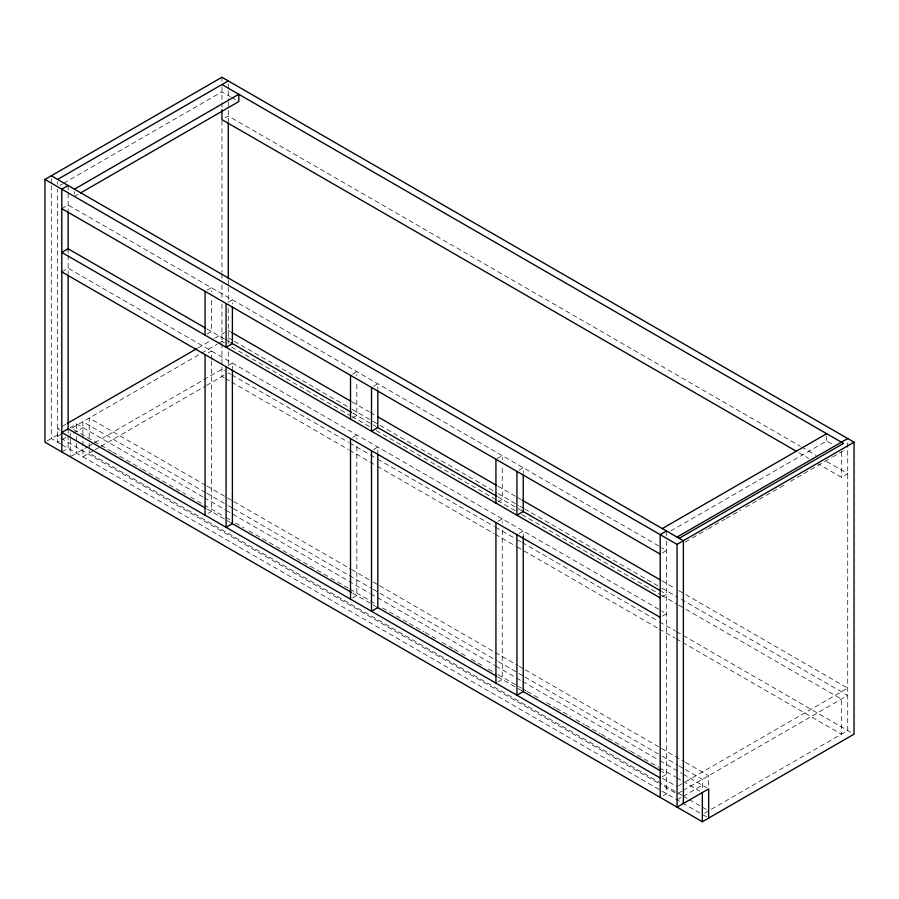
<?xml version="1.0" encoding="UTF-8"?>
<svg xmlns="http://www.w3.org/2000/svg" width="899" height="899" viewBox="0 0 899 899"><rect width="100%" height="100%" fill="white"/><g stroke="black" fill="none" stroke-linecap="round" stroke-linejoin="round"><path stroke-width="0.67" stroke-dasharray="4.5 3.37" d="M60.008 185.34L62.424 183.947M63.638 183.25L221.941 91.855L230.369 96.721M74.448 196.465L78.078 194.375M61.806 208.635L68.133 204.983L660.439 546.952M225.098 117.814L228.267 115.993L800.357 446.286M61.806 271.891L68.133 268.239L660.439 610.219M207.197 290.141L211.411 287.702L211.411 291.815M228.177 302.255L232.392 299.828L232.392 303.929M207.197 333.934L211.411 331.495L211.411 297.288M66.065 424.126L57.592 429.014L61.233 431.115M198.005 347.947L213.737 338.867M214.951 338.17L224.626 332.574M47.063 440.982L60.907 432.992M202.972 496.945L76.55 423.957L70.234 427.609L111.566 451.467M61.222 434.217L57.592 436.318L661.271 784.838M72.122 427.924L200.421 353.846M201.634 353.15L217.367 344.07M218.581 343.373L227.211 338.384M208.242 352.79L211.411 350.958L211.411 359.342M66.02 437.341L57.592 442.207L57.592 189.217M73.246 433.161L82.877 427.609M61.806 451.939L68.133 448.286L68.133 435.712M71.291 456.198L87.461 446.859M88.675 446.151L93.518 443.364M94.732 442.656L221.941 369.219L225.098 371.04M228.177 365.511L232.392 363.084L232.392 368.669M93.777 450.5L82.877 456.804L82.877 435.948M94.991 449.803L99.834 447.005M101.048 446.309L205.242 386.154M206.455 385.457L227.054 373.568M352.622 374.096L356.836 371.669L356.836 375.771M373.602 386.222L377.816 383.783L377.816 389.256M352.622 417.889L356.836 415.462L356.836 381.243M208.242 513.363L211.411 511.542L211.411 360.735M352.622 437.363L356.836 434.925L356.836 439.117M373.602 449.478L377.816 447.039L377.816 452.624M496.99 458.67L502.26 455.624L502.26 459.737M519.038 470.177L523.24 467.75L523.24 473.222M498.046 501.856L502.26 499.428L502.26 465.21M352.622 597.936L356.836 595.509L356.836 444.702M498.046 521.319L502.26 518.892L502.26 523.072M519.038 533.433L523.24 531.006L523.24 536.591M670.766 530.983L826.653 440.982L833.879 445.151M662.316 552.896L666.519 550.469L661.664 547.66M685.207 542.108L691.252 538.625M692.455 537.928L706.962 529.556M708.165 528.859L725.088 519.083M726.291 518.386L740.798 510.014M745.631 507.227L785.512 484.201M790.345 481.414L831.429 457.692M832.643 456.995L843.509 450.714M817.112 463.255L841.408 477.279L847.735 473.638L825.866 461.007M498.046 681.903L502.26 679.464L502.26 528.657M662.316 596.689L666.519 594.261L661.664 591.452M662.316 616.152L666.519 613.725L661.664 610.915M662.316 776.736L666.519 774.297L661.664 771.488M678.273 785.962L684.319 782.467M685.532 781.77L847.735 688.128L676.464 589.25M663.361 795.593L666.519 793.772L666.519 537.95M681.903 791.165L677.059 793.963L662.484 785.546M683.116 790.468L847.735 695.421L678.891 597.947M677.059 799.852L681.88 797.065M683.083 796.368L702.344 785.254M704.456 813.235L847.735 730.505L847.735 438.555M231.571 97.418L236.392 100.194M801.571 446.983L816.146 455.4M798.896 452.736L808.617 458.355M228.256 330.484L230.695 331.877M352.161 402.01L369.163 411.821M370.377 412.529L376.445 416.035M497.911 486.157L516.127 496.675M517.352 497.383L520.993 499.484M661.889 580.833L675.25 588.542M228.267 337.777L233.122 340.586M234.336 341.283L350.936 408.607M352.161 409.303L371.59 420.53M372.804 421.226L378.872 424.733M380.097 425.441L496.697 492.753M497.911 493.461L518.566 505.384M519.779 506.081L523.42 508.182M524.634 508.89L660.675 587.429M661.889 588.126L677.677 597.251M206.781 328.832L230.065 342.272M352.734 413.091L375.838 426.441M497.462 496.653L521.791 510.699M221.941 341.429L224.368 342.834M231.661 347.036L350.689 415.765M351.902 416.462L370.13 426.98M376.198 430.486L496.45 499.911M497.664 500.619L515.88 511.138M521.959 514.644L660.428 594.587M661.642 595.284L677.43 604.398M678.644 605.106L684.723 608.612M685.937 609.308L841.408 699.074L841.408 734.157L683.51 642.999M228.256 372.86L230.695 374.265M231.908 374.973L348.509 442.286M349.722 442.993L369.163 454.209M370.377 454.916L376.445 458.423M377.659 459.119L494.27 526.443M495.484 527.14L516.127 539.063M517.352 539.76L520.993 541.872M522.207 542.569L658.248 621.108M659.461 621.816L675.25 630.929M676.464 631.626L854.05 734.157M224.368 377.917L221.941 376.512L221.941 300.435M225.582 378.614L230.447 381.423M231.661 382.12L348.261 449.444M349.475 450.141L376.198 465.57M377.411 466.278L494.023 533.601M495.237 534.298L515.88 546.221M517.094 546.918L658.001 628.266M659.214 628.974L675.003 638.088M676.217 638.784L682.285 642.291M205.804 485.393L89.203 418.069L89.203 437.712M207.017 486.089L232.526 500.81M233.74 501.518L350.34 568.842M351.565 569.539L372.208 581.462M373.422 582.159L378.288 584.968M379.502 585.665L517.97 665.608M519.184 666.316L524.038 669.114M525.252 669.822L684.375 761.689M685.589 762.386L708.659 775.713L708.659 788.344M205.556 492.54L82.877 421.721L82.877 434.554M206.77 493.248L227.425 505.171M228.638 505.867L232.279 507.969M233.493 508.677L371.961 588.62M373.175 589.317L497.068 660.844M498.282 661.552L517.723 672.767M518.937 673.475L523.791 676.273M525.005 676.981L661.046 755.52M662.26 756.216L678.048 765.341M679.262 766.038L684.128 768.847M685.341 769.544L702.344 779.366L702.344 790.592M204.197 497.641L224.862 509.576M226.076 510.284L369.511 593.093M370.725 593.801L494.72 665.384M495.933 666.08L515.385 677.307M516.599 678.015L521.465 680.824M522.679 681.521L658.821 760.127M660.046 760.824L681.925 773.466M683.139 774.163L706.558 787.681M112.78 452.163L140.738 468.312M141.952 469.008L185.711 494.281M190.577 497.08L224.615 516.734M225.829 517.442L230.695 520.24M235.56 523.049L244.067 527.96M248.922 530.77L348.61 588.317M349.823 589.025L369.275 600.251M370.489 600.959L376.569 604.465M382.637 607.971L408.168 622.715M409.382 623.412L423.968 631.828M425.193 632.536L437.341 639.549M442.207 642.358L453.152 648.673M454.366 649.381L466.514 656.394M471.379 659.203L482.325 665.518M488.404 669.025L493.259 671.834M498.125 674.643L521.218 687.982M522.431 688.679L526.084 690.792M527.297 691.488L540.67 699.208M546.749 702.715L555.256 707.625M556.47 708.333L571.056 716.75M575.922 719.56L584.429 724.47M585.642 725.178L600.229 733.595M601.453 734.303L629.412 750.44M630.626 751.148L658.585 767.285M659.799 767.982L675.599 777.107M676.812 777.815L681.678 780.624M682.892 781.321L699.916 791.142M206.781 508.868L230.065 522.308M352.734 593.138L375.838 606.477M497.462 676.7L521.791 690.735M662.484 778.242L677.059 786.659M681.948 795.368L89.203 453.152L89.203 450.343M683.161 796.076L688.016 798.874M689.23 799.582L701.377 806.594M702.591 807.291L706.232 809.392M60.907 444.117L51.265 438.555L51.265 185.576M62.11 444.814L701.366 813.887M702.591 814.584L706.558 816.876M841.408 452.028L841.408 477.279M826.653 436.116L826.653 440.982M666.519 531.006L666.519 536.591M228.267 83.708L228.267 89.327M228.267 90.732L228.267 100.553M228.267 101.958L228.267 108.981M228.267 110.375L228.267 121.612M228.267 280.218L228.267 285.837M228.267 287.242L228.267 302.682M228.267 308.301L228.267 343.396M228.267 351.812L228.267 365.848M221.941 77.258L221.941 81.461M221.941 87.079L221.941 109.543M221.941 120.769L221.941 272.363M221.941 273.768L221.941 279.375M221.941 284.994L221.941 299.03M89.203 443.331L89.203 448.938M76.55 423.957L76.55 430.902M76.55 436.464L76.55 442.027M76.55 443.421L76.55 453.152M74.448 191.599L74.448 194.038M70.234 433.161L70.234 437.341M70.234 438.723L70.234 455.411M68.133 185.52L68.133 210.681M68.133 248.776L68.133 254.338M68.133 255.406L68.133 273.577M68.133 428.823L68.133 434.386M57.592 181.868L57.592 184.306M51.265 178.586L51.265 184.171"/><path stroke-width="1.35" d="M44.95 179.44L221.941 77.258L854.05 442.196L854.05 734.157L702.344 821.742L44.95 442.207L44.95 179.44L677.059 544.378L854.05 442.196M57.592 179.44L228.267 80.899M68.133 185.52L61.806 189.172L61.806 451.939M74.448 189.172L238.797 94.283L238.797 101.587L80.494 192.982M67.279 423.429L196.791 348.643M662.316 528.567L826.653 433.689M666.519 531.006L660.203 534.647L660.203 797.413M677.059 537.085L847.735 438.555M679.172 538.299L843.509 443.421L221.941 84.551M796.469 451.343L221.941 119.634L221.941 109.813M51.265 175.788L683.375 540.737L683.375 803.504M61.806 208.635L660.203 554.121M231.908 332.585L350.936 401.302M377.659 416.731L496.697 485.46M522.207 500.181L660.675 580.125M205.568 328.124L68.133 248.776L61.806 252.428L660.203 597.914M231.11 342.879L351.509 412.394M377.052 427.137L496.248 495.956M523.004 511.396L660.439 590.744M61.806 271.891L660.203 617.377M205.568 508.171L68.133 428.823L61.806 432.475L660.203 777.95M231.11 522.915L351.509 592.43M377.052 607.185L496.248 675.992M523.004 691.443L660.439 770.791M708.659 818.101L708.659 788.895L677.059 807.145L677.059 544.378M702.344 792.547L702.344 821.742M523.24 474.593L523.24 511.542L516.925 515.194L516.925 471.391M523.24 536.591L523.24 691.578L516.925 695.23L516.925 534.658M495.933 459.277L495.933 503.069M495.933 522.533L495.933 683.116M377.816 390.627L377.816 427.576L371.501 431.228L371.501 387.435M377.816 454.029L377.816 607.623L371.501 611.275L371.501 450.691M350.509 375.321L350.509 419.114M350.509 438.577L350.509 599.15M232.392 306.66L232.392 343.62L226.076 347.261L226.076 303.469M232.392 370.062L232.392 523.656L226.076 527.308L226.076 366.725M228.267 123.017L228.267 278.814M205.084 291.355L205.084 335.147M205.084 354.611L205.084 515.194M68.133 212.074L68.133 249.81M68.133 274.97L68.133 428.722"/></g></svg>
